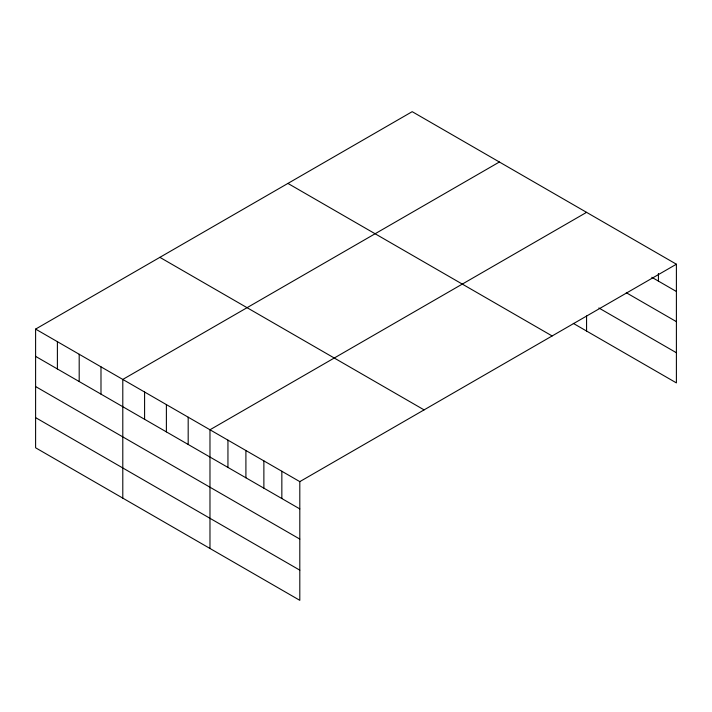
<?xml version="1.0" encoding="UTF-8"?>
<svg xmlns="http://www.w3.org/2000/svg" width="712" height="712" viewBox="0 0 712 712"><rect width="100%" height="100%" fill="white"/><g stroke="black" fill="none" stroke-linecap="round" stroke-linejoin="round"><path stroke-width="1.07" d="M676.4 264.214L299.805 481.632L299.805 600.332L35.6 447.786L35.6 329.095L412.195 111.668L676.4 264.214L676.4 382.905L573.302 323.382M499.379 162.007L122.793 379.434L122.793 498.124M586.572 212.345L209.978 429.772L209.978 548.462M651.818 277.297L676.4 291.493M626.284 292.721L676.4 321.655M598.863 307.976L676.4 352.743M287.915 183.42L552.129 335.957M159.871 257.344L424.085 409.881M35.6 329.095L299.805 481.632M35.6 356.374L299.805 508.911M35.6 386.545L299.805 539.082M35.6 417.624L299.805 570.161M658.431 273.479L658.431 281.115M586.572 315.959L586.572 331.044M281.845 471.264L281.845 498.542M263.876 460.887L263.876 488.165M245.907 450.518L245.907 477.797M227.947 440.141L227.947 467.419M188.182 417.188L188.182 444.466M166.385 404.603L166.385 431.881M144.589 392.018L144.589 419.297M100.988 366.849L100.988 394.128M79.192 354.264L79.192 381.543M57.396 341.68L57.396 368.958"/></g></svg>
